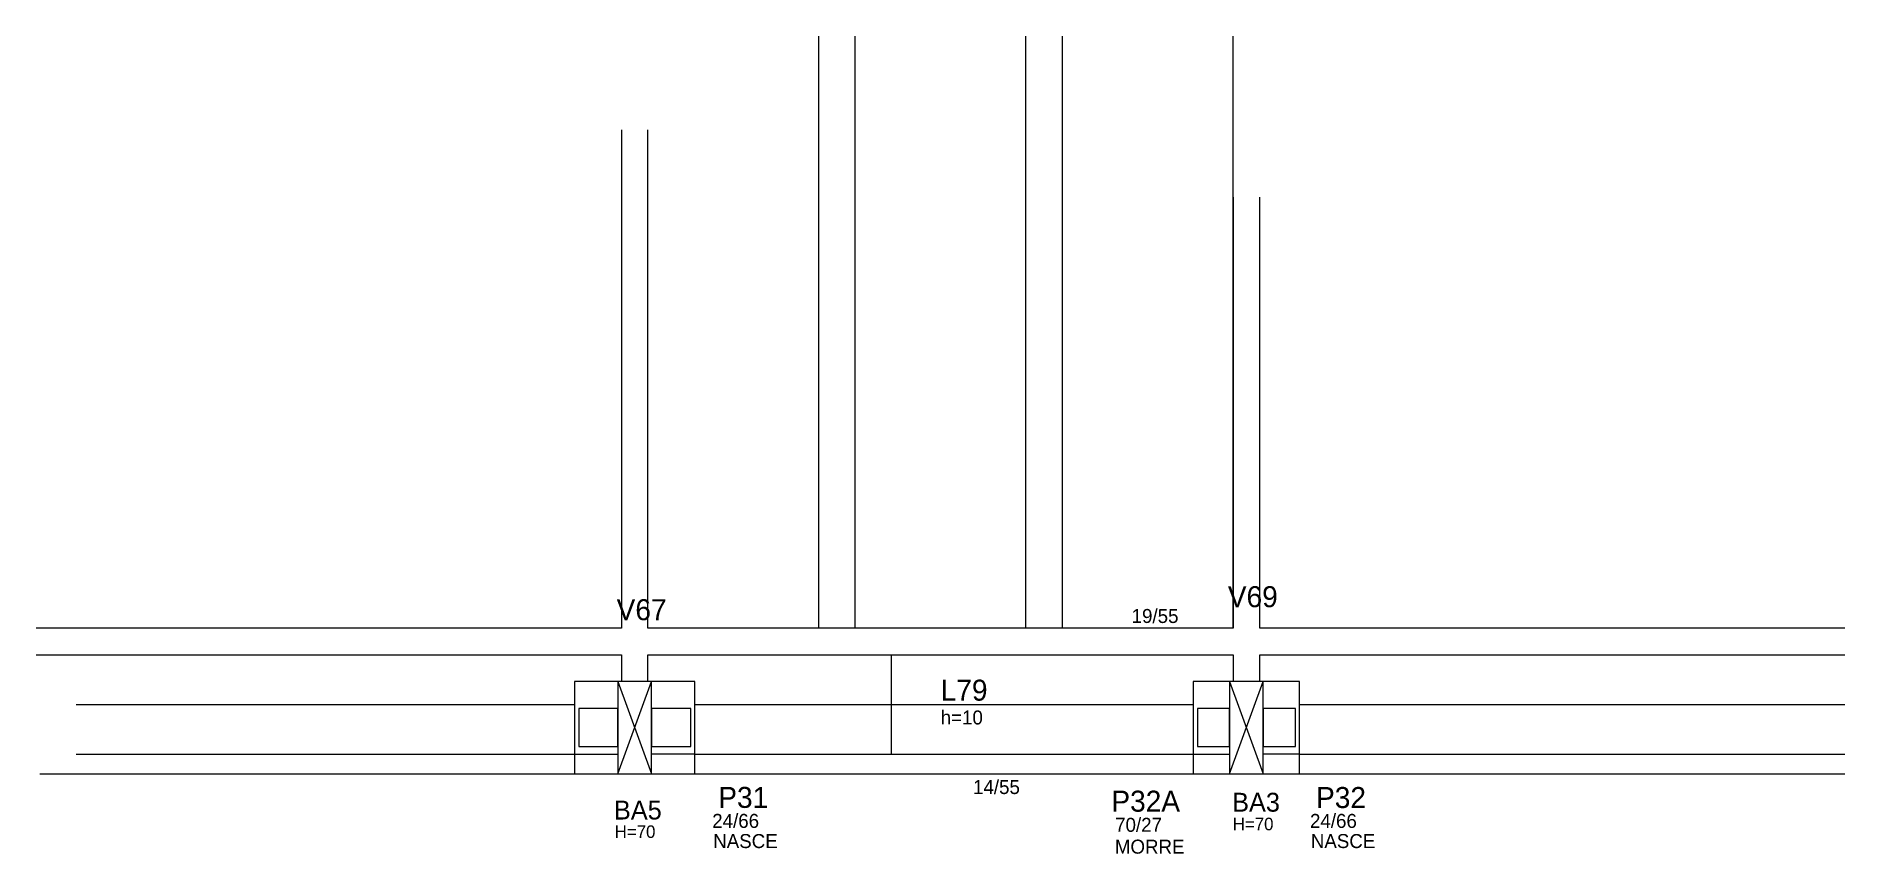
# Model space of a CAD drawing. Header units: metres. Extents: x 5138 to 6430, y 1923 to 2507.
import ezdxf

# ---------------------------------------------------------------- set-up
doc = ezdxf.new("R2010")
doc.units = ezdxf.units.M
for name, color, linetype in [('1', 7, 'Continuous'), ('3', 7, 'Continuous'), ('4', 7, 'Continuous'), ('7', 7, 'Continuous'), ('Painéis', 7, 'Continuous')]:
    doc.layers.add(name, color=color, linetype=linetype)

msp = doc.modelspace()

# ---------------------------------------------------------------- linework, layer by layer
at = {"layer": '1', "color": 7, "lineweight": 25}
for p, q in [((5553.7, 1980.2), (5577.7, 2046.2)), ((5553.7, 2046.2), (5577.7, 1980.2)), ((5990.7, 1980.2), (6014.7, 2046.2)), ((5990.7, 2046.2), (6014.7, 1980.2))]:
    msp.add_line(p, q, dxfattribs=at)
at = {"layer": '3', "color": 7, "lineweight": 25}
for p, q in [((5166.7, 1994.2), (5522.7, 1994.2)), ((5522.7, 1994.2), (5553.7, 1994.2)), ((5608.7, 1994.2), (5577.7, 1994.2)), ((5608.7, 1994.2), (5964.7, 1994.2)), ((5964.7, 1994.2), (5990.7, 1994.2)), ((6040.7, 1994.2), (6014.7, 1994.2)), ((6040.7, 1994.2), (6430.2, 1994.2)), ((5140.7, 1980.2), (5553.7, 1980.2)), ((5577.7, 1980.2), (5993.2, 1980.2)), ((6012.2, 1980.2), (6430.2, 1980.2))]:
    msp.add_line(p, q, dxfattribs=at)
for points in [[(5556.2, 2440.2), (5556.2, 2084.2)], [(5575.2, 2084.2), (5575.2, 2440.2)], [(5993.2, 2392.2), (5993.2, 2084.2)], [(6012.2, 2084.2), (6012.2, 2392.2)], [(5556.2, 2084.2), (5138.2, 2084.2)], [(5993.2, 2084.2), (5575.2, 2084.2)], [(6430.2, 2084.2), (6012.2, 2084.2)], [(5138.2, 2065.2), (5556.2, 2065.2)], [(5556.2, 2065.2), (5556.2, 2046.2)], [(5575.2, 2065.2), (5993.2, 2065.2)], [(5575.2, 2046.2), (5575.2, 2065.2)], [(5993.2, 2065.2), (5993.2, 2046.2)], [(6012.2, 2065.2), (6430.2, 2065.2)], [(6012.2, 2046.2), (6012.2, 2065.2)], [(5522.7, 1980.2), (5608.7, 1980.2), (5608.7, 2046.2), (5522.7, 2046.2), (5522.7, 1980.2)], [(5964.7, 1980.2), (6040.7, 1980.2), (6040.7, 2046.2), (5964.7, 2046.2), (5964.7, 1980.2)]]:
    msp.add_lwpolyline(points, dxfattribs=at)
at = {"layer": '7', "color": 7, "lineweight": 25}
for points in [[(5553.7, 1980.2), (5577.7, 1980.2), (5577.7, 2046.2), (5553.7, 2046.2), (5553.7, 1980.2)], [(5990.7, 1980.2), (6014.7, 1980.2), (6014.7, 2046.2), (5990.7, 2046.2), (5990.7, 1980.2)], [(5553.7, 2026.7), (5525.7, 2026.7), (5525.7, 1999.7), (5553.7, 1999.7), (5553.7, 2026.7)], [(5605.7, 2026.7), (5577.7, 2026.7), (5577.7, 1999.7), (5605.7, 1999.7), (5605.7, 2026.7)], [(5990.7, 2026.7), (5967.7, 2026.7), (5967.7, 1999.7), (5990.7, 1999.7), (5990.7, 2026.7)], [(6037.7, 2026.7), (6014.7, 2026.7), (6014.7, 1999.7), (6037.7, 1999.7), (6037.7, 2026.7)]]:
    msp.add_lwpolyline(points, dxfattribs=at)
at = {"layer": 'Painéis', "color": 7, "lineweight": 25}
for p, q in [((5697.2, 2084.2), (5697.2, 2507.2)), ((5723.2, 2084.2), (5723.2, 2507.2)), ((5845.2, 2084.2), (5845.2, 2507.2)), ((5871.2, 2084.2), (5871.2, 2507.2)), ((5993.2, 2084.2), (5993.2, 2507.2)), ((5993.2, 2084.2), (5575.2, 2084.2)), ((6430.2, 2084.2), (6012.2, 2084.2)), ((5749.2, 1994.2), (5749.2, 2065.2)), ((5166.7, 2029.7), (5522.7, 2029.7)), ((5608.7, 2029.7), (5964.7, 2029.7)), ((6040.7, 2029.7), (6430.2, 2029.7))]:
    msp.add_line(p, q, dxfattribs=at)

# ---------------------------------------------------------------- texts
at = {"layer": '3', "color": 7, "lineweight": 25}
for s, height, p in [('19/55', 10, (5920.7, 2087.9)), ('h=10', 10, (5784.3, 2015.4)), ('14/55', 10, (5807.4, 1965.7)), ('24/66', 10, (5621.1, 1941.5)), ('24/66', 10, (6048.1, 1941.5)), ('H=70', 9, (5551.4, 1934.3)), ('70/27', 10, (5908.9, 1938.7)), ('H=70', 9, (5992.9, 1939.8)), ('NASCE', 10, (5621.8, 1927.1)), ('MORRE', 10, (5908.7, 1923.1)), ('NASCE', 10, (6048.7, 1927.1))]:
    msp.add_text(s, height=height, dxfattribs=at).set_placement(p)
at = {"layer": '4', "color": 7, "lineweight": 25}
for s, height, p in [('V69', 15, (5989.4, 2099.2)), ('V67', 15, (5552.8, 2089.9)), ('L79', 15, (5784.3, 2032.4)), ('P31', 15, (5625.4, 1955.8)), ('P32A', 15, (5906.2, 1953.1)), ('BA3', 13.5, (5992.5, 1953.1)), ('P32', 15, (6052.4, 1955.7)), ('BA5', 13.5, (5550.9, 1947.5))]:
    msp.add_text(s, height=height, dxfattribs=at).set_placement(p)

doc.saveas('drawing.dxf')
